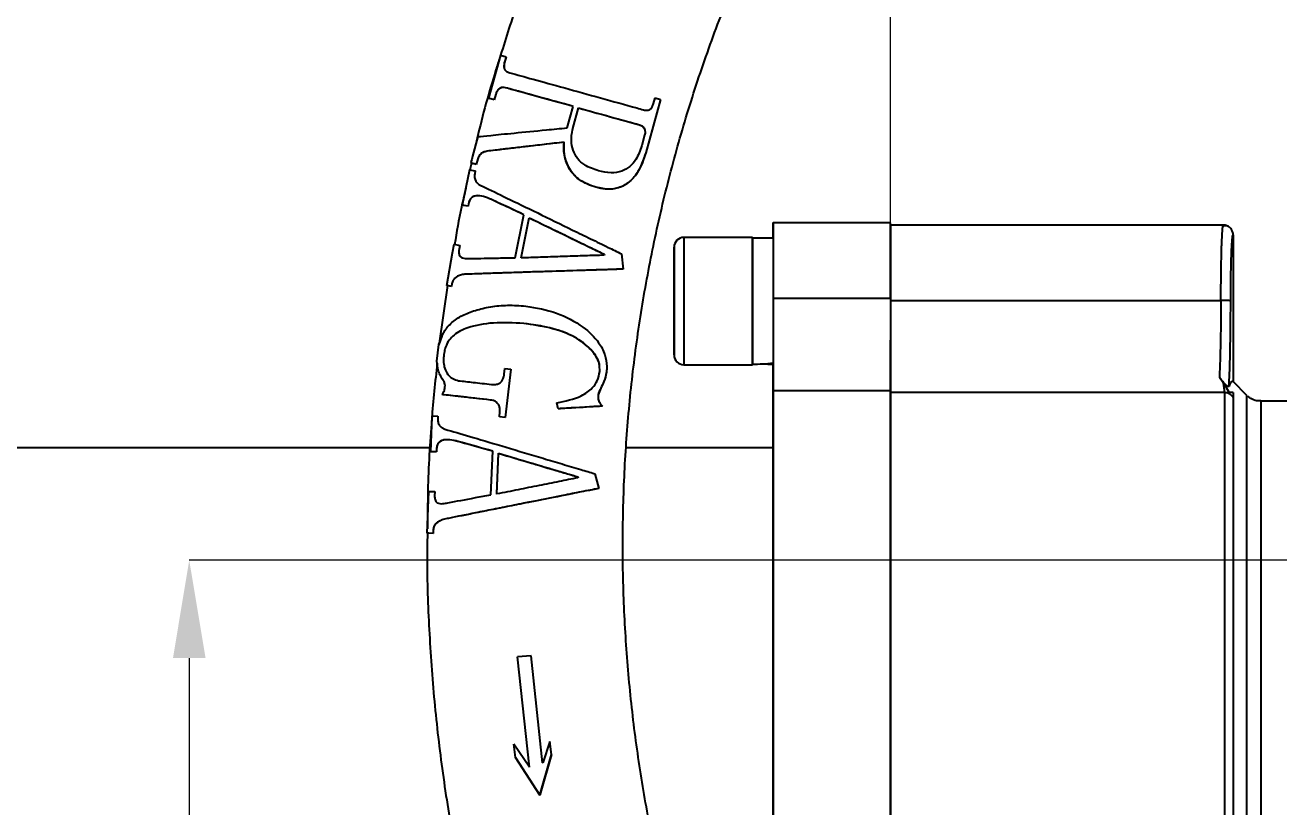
# Model space of a CAD drawing. Header units: millimetres. Extents: x 2379 to 4059, y 879 to 2067.
# Drawn here: x 2877.7 to 3005.8, y 1206.1 to 1286 of the extents above; entities that cross this region are included whole.
import ezdxf

# ---------------------------------------------------------------- set-up
doc = ezdxf.new("R2010")
doc.units = ezdxf.units.MM
doc.layers.add('AM_5', color=3, linetype='Continuous', lineweight=25)
doc.styles.add('SLDTEXTSTYLE1', font='txt.shx', dxfattribs={"width": 0.7, "bigfont": 'gbcbig.shx'})
doc.dimstyles.new('SLDDIMSTYLE12$0', dxfattribs={"dimtxt": 12, "dimasz": 10, "dimexe": 0, "dimexo": 0.0625, "dimgap": 0.875, "dimtad": 1, "dimdec": 1, "dimlfac": 1.8, "dimrnd": 1e-09, "dimzin": 12, "dimdsep": 46, "dimtxsty": 'SLDTEXTSTYLE1', "dimcen": 0.09, "dimdle": 8.16, "dimclrd": 3, "dimclre": 3, "dimadec": 0, "dimazin": 3, "dimtfac": 1, "dimtdec": 1, "dimtofl": 0, "dimtmove": 0, "dimatfit": 3, "dimfxl": 0, "dimfrac": 2, "dimtolj": 1, "dimlwd": 5, "dimlwe": 5, "dimarcsym": 0})

# ---------------------------------------------------------------- blocks, each defined once
blk = doc.blocks.new('*D36')
at = {"layer": 'AM_5', "color": 3, "linetype": 'Continuous', "lineweight": 5, "transparency": 16777216}
for p, q in [((2966.08, 1265.87), (2966.08, 1423.52)), ((3079.01, 1423.52), (2976.08, 1423.52))]:
    blk.add_line(p, q, dxfattribs=at)
at = {"layer": 'AM_5', "color": 3, "lineweight": 5, "transparency": 16777216}
blk.add_line((3089.01, 1371.54), (3089.01, 1423.52), dxfattribs=at)
at = {"layer": 'AM_5', "color": 3, "transparency": 16777216}
for points in [[(2976.08, 1425.19), (2976.08, 1421.86), (2966.08, 1423.52)], [(3079.01, 1425.19), (3079.01, 1421.86), (3089.01, 1423.52)]]:
    blk.add_solid(points, dxfattribs=at)
at = {"layer": 'Defpoints', "color": 0, "transparency": 16777216}
for p in [(2966.08, 1423.52), (3089.01, 1371.48), (2966.08, 1265.81)]:
    blk.add_point(p, dxfattribs=at)
at = {"layer": 'AM_5', "color": 0, "transparency": 16777216, "insert": (3027.54, 1430.4), "char_height": 12, "attachment_point": 5, "style": 'SLDTEXTSTYLE1'}
blk.add_mtext('\\A1;123', dxfattribs=at)
blk = doc.blocks.new('*D37')
at = {"layer": 'AM_5', "color": 3, "linetype": 'Continuous', "lineweight": 5, "transparency": 16777216}
for p, q in [((2803.58, 1208.41), (2803.58, 1422.41)), ((2956.08, 1422.41), (2813.58, 1422.41))]:
    blk.add_line(p, q, dxfattribs=at)
at = {"layer": 'AM_5', "color": 3, "lineweight": 5, "transparency": 16777216}
blk.add_line((2966.08, 1263.59), (2966.08, 1422.41), dxfattribs=at)
at = {"layer": 'AM_5', "color": 3, "transparency": 16777216}
for points in [[(2813.58, 1424.08), (2813.58, 1420.75), (2803.58, 1422.41)], [(2956.08, 1424.08), (2956.08, 1420.75), (2966.08, 1422.41)]]:
    blk.add_solid(points, dxfattribs=at)
at = {"layer": 'Defpoints', "color": 0, "transparency": 16777216}
for p in [(2803.58, 1422.41), (2966.08, 1263.53), (2803.58, 1208.35)]:
    blk.add_point(p, dxfattribs=at)
at = {"layer": 'AM_5', "color": 0, "transparency": 16777216, "insert": (2884.83, 1429.29), "char_height": 12, "attachment_point": 5, "style": 'SLDTEXTSTYLE1'}
blk.add_mtext('\\A1;165', dxfattribs=at)
blk = doc.blocks.new('*D41')
at = {"layer": 'AM_5', "color": 3, "lineweight": 5, "transparency": 16777216}
blk.add_line((3044.79, 1231.34), (2894.45, 1231.34), dxfattribs=at)
at = {"layer": 'AM_5', "color": 3, "linetype": 'Continuous', "lineweight": 5, "transparency": 16777216}
for p, q in [((2894.45, 1221.34), (2894.45, 999.72)), ((3024.09, 989.72), (2894.45, 989.72))]:
    blk.add_line(p, q, dxfattribs=at)
at = {"layer": 'AM_5', "color": 3, "transparency": 16777216}
for points in [[(2892.79, 1221.34), (2896.12, 1221.34), (2894.45, 1231.34)], [(2892.79, 999.72), (2896.12, 999.72), (2894.45, 989.72)]]:
    blk.add_solid(points, dxfattribs=at)
at = {"layer": 'Defpoints', "color": 0, "transparency": 16777216}
for p in [(3044.86, 1231.34), (2894.45, 989.72), (3024.15, 989.72)]:
    blk.add_point(p, dxfattribs=at)
at = {"layer": 'AM_5', "color": 0, "transparency": 16777216, "insert": (2887.58, 1063.63), "char_height": 12, "attachment_point": 5, "rotation": 90, "style": 'SLDTEXTSTYLE1'}
blk.add_mtext('\\A1;245', dxfattribs=at)

msp = doc.modelspace()

# ---------------------------------------------------------------- linework, layer by layer
at = {"color": 7, "linetype": 'Continuous', "lineweight": 25}
for p, q in [((2926.249, 1282.925), (2925.03, 1278.525)), ((2926.249, 1282.925), (2926.825, 1282.769)), ((2926.825, 1282.769), (2926.664, 1282.194)), ((2926.825, 1282.767), (2926.664, 1282.192)), ((2926.664, 1282.192), (2926.664, 1282.194)), ((2926.825, 1282.767), (2926.825, 1282.769)), ((2926.767, 1279.593), (2926.767, 1279.595)), ((2925.605, 1278.369), (2925.03, 1278.525)), ((2925.03, 1278.525), (2925.03, 1278.523)), ((2925.03, 1278.523), (2925.12, 1278.498)), ((2925.605, 1278.367), (2925.12, 1278.498)), ((2925.766, 1278.944), (2925.605, 1278.369)), ((2925.766, 1278.942), (2925.605, 1278.367)), ((2925.605, 1278.367), (2925.605, 1278.369)), ((2925.766, 1278.942), (2925.766, 1278.944)), ((2942.601, 1278.408), (2941.09, 1272.956)), ((2942.601, 1278.401), (2941.09, 1272.949)), ((2941.868, 1277.993), (2942.029, 1278.568)), ((2942.029, 1278.568), (2942.601, 1278.408)), ((2942.601, 1278.401), (2942.601, 1278.408)), ((2933.045, 1275.5), (2933.653, 1277.699)), ((2933.642, 1275.437), (2934.224, 1277.539)), ((2933.642, 1275.434), (2934.224, 1277.536)), ((2934.224, 1277.536), (2934.224, 1277.539)), ((2940.441, 1275.813), (2940.441, 1275.807)), ((2923.942, 1274.603), (2923.388, 1272.604)), ((2933.642, 1275.437), (2933.642, 1275.434)), ((2940.97, 1274.743), (2940.675, 1273.689)), ((2924.869, 1273.115), (2924.869, 1273.117)), ((2932.737, 1274.035), (2932.737, 1274.038)), ((2923.286, 1271.9), (2923.128, 1271.208)), ((2923.775, 1271.769), (2923.225, 1271.917)), ((2923.225, 1271.917), (2923.42, 1271.863)), ((2923.775, 1271.767), (2923.42, 1271.863)), ((2923.935, 1272.344), (2923.775, 1271.769)), ((2923.935, 1272.342), (2923.775, 1271.767)), ((2923.935, 1272.342), (2923.935, 1272.344)), ((2932.726, 1273.073), (2932.726, 1273.07)), ((2941.09, 1272.949), (2941.09, 1272.956)), ((2923.088, 1271.217), (2922.344, 1267.609)), ((2923.088, 1271.217), (2923.673, 1271.101)), ((2923.673, 1271.101), (2923.614, 1270.808)), ((2923.673, 1271.099), (2923.614, 1270.806)), ((2923.614, 1270.806), (2923.614, 1270.808)), ((2923.673, 1271.099), (2923.673, 1271.101)), ((2923.775, 1271.767), (2923.775, 1271.769)), ((2923.637, 1270.313), (2923.726, 1270.059)), ((2935.992, 1269.427), (2935.992, 1269.431)), ((2925.121, 1268.265), (2925.121, 1268.267)), ((2922.929, 1267.493), (2922.344, 1267.609)), ((2922.344, 1267.609), (2922.344, 1267.608)), ((2922.473, 1267.582), (2922.344, 1267.608)), ((2922.929, 1267.491), (2922.473, 1267.582)), ((2922.988, 1267.786), (2922.929, 1267.493)), ((2922.988, 1267.784), (2922.929, 1267.491)), ((2922.929, 1267.491), (2922.929, 1267.493)), ((2922.988, 1267.784), (2922.988, 1267.786)), ((2927.734, 1262.239), (2928.643, 1266.627)), ((2928.341, 1262.216), (2929.187, 1266.311)), ((2928.341, 1262.213), (2929.187, 1266.309)), ((2929.187, 1266.311), (2929.187, 1266.309)), ((2966.082, 1265.808), (2954.082, 1265.808)), ((3000.085, 1265.576), (2966.082, 1265.576)), ((3000.037, 1265.422), (3000.082, 1265.575)), ((3000.536, 1265.468), (3000.46, 1265.463)), ((2951.982, 1264.308), (2944.982, 1264.308)), ((2954.082, 1264.248), (2951.982, 1264.248)), ((3001.082, 1264.576), (3001.082, 1249.576)), ((2921.338, 1262.752), (2921.516, 1263.611)), ((2921.516, 1263.611), (2922.101, 1263.495)), ((2922.101, 1263.495), (2922.021, 1263.105)), ((2922.101, 1263.493), (2922.021, 1263.103)), ((2922.021, 1263.103), (2922.021, 1263.105)), ((2922.101, 1263.493), (2922.101, 1263.495)), ((2920.776, 1259.392), (2921.338, 1262.752)), ((2936.855, 1262.59), (2936.837, 1262.492)), ((2938.593, 1262.634), (2938.781, 1261.072)), ((2922.606, 1260.544), (2922.606, 1260.546)), ((2938.781, 1261.065), (2938.781, 1261.072)), ((2943.982, 1257.808), (2943.982, 1260.808)), ((2943.982, 1260.808), (2943.982, 1260.808)), ((2943.982, 1260.808), (2943.982, 1257.808)), ((2920.817, 1259.383), (2919.991, 1253.495)), ((2921.233, 1259.302), (2920.776, 1259.392)), ((2920.972, 1259.351), (2920.776, 1259.392)), ((2921.233, 1259.3), (2920.972, 1259.351)), ((2921.292, 1259.594), (2921.233, 1259.302)), ((2921.292, 1259.592), (2921.233, 1259.3)), ((2921.233, 1259.3), (2921.233, 1259.302)), ((2921.292, 1259.592), (2921.292, 1259.594)), ((2943.982, 1257.808), (2943.982, 1254.808)), ((2943.982, 1254.808), (2943.982, 1257.808)), ((2943.982, 1257.808), (2943.982, 1257.808)), ((2954.082, 1258.089), (2966.082, 1258.089)), ((2966.082, 1257.873), (2999.836, 1257.873)), ((2928.635, 1255.516), (2928.635, 1255.52)), ((2920.247, 1254.224), (2919.941, 1253.379)), ((2920.247, 1254.224), (2920.396, 1254.449)), ((2943.982, 1254.808), (2943.982, 1254.808)), ((2919.744, 1251.673), (2919.941, 1253.379)), ((2951.982, 1253.468), (2951.982, 1251.368)), ((2919.857, 1250.856), (2919.744, 1251.673)), ((2920.46, 1252.342), (2920.46, 1252.344)), ((2937.088, 1251.407), (2937.088, 1251.415)), ((2954.082, 1251.368), (2954.082, 1251.483)), ((2926.637, 1250.344), (2926.704, 1250.938)), ((2926.704, 1250.938), (2927.296, 1250.868)), ((2927.296, 1250.868), (2926.726, 1245.927)), ((2927.296, 1250.865), (2926.726, 1245.924)), ((2927.296, 1250.865), (2927.296, 1250.868)), ((2937.072, 1250.531), (2937.072, 1250.538)), ((2944.982, 1251.308), (2951.982, 1251.308)), ((2920.36, 1249.752), (2920.36, 1249.754)), ((2999.677, 1250.045), (3000.082, 1249.489)), ((3000.082, 1249.489), (3000.149, 1249.392)), ((3000.082, 1249.489), (3000.082, 1249.413)), ((3000.082, 1249.413), (3000.216, 1248.454)), ((3000.149, 1249.392), (3000.683, 1248.481)), ((3002.497, 1248.162), (3001.079, 1249.579)), ((2920.29, 1248.259), (2920.29, 1248.261)), ((2925.23, 1247.699), (2925.23, 1247.702)), ((2966.082, 1248.653), (2954.082, 1248.653)), ((3000.216, 1248.454), (2966.082, 1248.454)), ((3014.057, 1247.576), (3003.911, 1247.576)), ((2926.133, 1245.997), (2926.192, 1246.491)), ((2932.005, 1247.418), (2932.005, 1247.422)), ((2932.136, 1246.807), (2932.005, 1247.422)), ((2932.136, 1246.803), (2932.005, 1247.418)), ((2932.136, 1246.803), (2932.136, 1246.807)), ((2936.675, 1247.072), (2936.675, 1247.079)), ((2919.245, 1246.083), (2919.097, 1242.421)), ((2919.245, 1246.083), (2919.841, 1246.062)), ((2919.245, 1246.083), (2919.245, 1246.083)), ((2919.841, 1246.062), (2919.83, 1245.766)), ((2919.841, 1246.06), (2919.83, 1245.764)), ((2919.841, 1246.06), (2919.841, 1246.062)), ((2926.726, 1245.927), (2926.133, 1245.997)), ((2926.133, 1245.994), (2926.133, 1245.997)), ((2926.726, 1245.924), (2926.133, 1245.994)), ((2926.726, 1245.924), (2926.726, 1245.927)), ((2919.112, 1242.808), (2813.082, 1242.808)), ((2919.692, 1242.399), (2919.097, 1242.421)), ((2919.097, 1242.421), (2919.097, 1242.419)), ((2919.176, 1242.416), (2919.097, 1242.419)), ((2919.692, 1242.398), (2919.176, 1242.416)), ((2919.707, 1242.699), (2919.692, 1242.399)), ((2919.707, 1242.697), (2919.692, 1242.398)), ((2919.692, 1242.398), (2919.692, 1242.399)), ((2919.707, 1242.697), (2919.707, 1242.699)), ((2921.723, 1243.516), (2921.723, 1243.518)), ((2925.266, 1238.028), (2925.447, 1242.484)), ((2954.082, 1242.808), (2939.086, 1242.808)), ((2925.869, 1238.103), (2926.035, 1242.259)), ((2925.869, 1238.1), (2926.035, 1242.256)), ((2926.035, 1242.259), (2926.035, 1242.256)), ((2934.168, 1239.853), (2934.161, 1239.757)), ((2935.866, 1240.178), (2936.3, 1238.672)), ((2936.3, 1238.665), (2936.3, 1238.672)), ((2918.767, 1234.104), (2918.937, 1238.365)), ((2918.937, 1238.365), (2919.533, 1238.343)), ((2919.533, 1238.343), (2919.515, 1237.947)), ((2919.533, 1238.341), (2919.515, 1237.945)), ((2919.533, 1238.341), (2919.533, 1238.343)), ((2920.509, 1235.53), (2920.509, 1235.532)), ((2919.362, 1234.083), (2918.767, 1234.104)), ((2918.767, 1234.104), (2918.767, 1234.103)), ((2918.917, 1234.097), (2918.767, 1234.103)), ((2919.362, 1234.081), (2918.917, 1234.097)), ((2919.373, 1234.383), (2919.362, 1234.083)), ((2919.373, 1234.381), (2919.362, 1234.081)), ((2919.362, 1234.081), (2919.362, 1234.083)), ((2919.373, 1234.381), (2919.373, 1234.383)), ((2929.382, 1221.575), (2927.99, 1221.475)), ((2927.99, 1221.475), (2927.99, 1221.471)), ((2929.192, 1210.218), (2927.99, 1221.475)), ((2929.192, 1210.215), (2927.99, 1221.471)), ((2930.543, 1210.631), (2929.382, 1221.575)), ((2927.778, 1211.184), (2927.601, 1212.544)), ((2929.192, 1210.218), (2927.601, 1212.544)), ((2927.601, 1212.544), (2927.601, 1212.541)), ((2927.778, 1211.181), (2927.601, 1212.541)), ((2931.292, 1212.818), (2930.566, 1210.638)), ((2931.468, 1211.486), (2931.292, 1212.818)), ((2927.778, 1211.184), (2930.281, 1207.342)), ((2927.778, 1211.181), (2927.778, 1211.184)), ((2930.281, 1207.339), (2927.778, 1211.181)), ((2930.281, 1207.342), (2931.468, 1211.486)), ((2931.468, 1211.482), (2930.281, 1207.339)), ((2930.566, 1210.638), (2930.543, 1210.631)), ((2931.468, 1211.486), (2931.468, 1211.482)), ((2930.281, 1207.342), (2930.281, 1207.339))]:
    msp.add_line(p, q, dxfattribs=at)
at = {"color": 7, "linetype": 'Continuous', "lineweight": 25, "flags": 128}
for points in [[(2954.082, 1264.248), (2954.082, 1265.05), (2954.082, 1265.617), (2954.082, 1265.808), (2954.082, 1265.617), (2954.082, 1265.05), (2954.082, 1264.137), (2954.082, 1262.92), (2954.082, 1261.459), (2954.082, 1259.822), (2954.082, 1258.089)], [(2966.082, 1258.089), (2966.082, 1259.822), (2966.082, 1261.459), (2966.082, 1262.92), (2966.082, 1264.137), (2966.082, 1265.05), (2966.082, 1265.617), (2966.082, 1265.808)], [(2944.982, 1264.308), (2944.982, 1264.21), (2944.982, 1263.777), (2944.982, 1263.022), (2944.982, 1261.986), (2944.982, 1260.725), (2944.982, 1259.307), (2944.982, 1257.808)], [(2951.982, 1264.308), (2951.982, 1264.21), (2951.982, 1263.777), (2951.982, 1263.022), (2951.982, 1261.986), (2951.982, 1260.725), (2951.982, 1259.307), (2951.982, 1257.808)], [(2951.982, 1251.368), (2951.982, 1251.544), (2951.982, 1252.063), (2951.982, 1252.896), (2951.982, 1253.997), (2951.982, 1255.307), (2951.982, 1256.753), (2951.982, 1258.258), (2951.982, 1259.737), (2951.982, 1261.112), (2951.982, 1262.305), (2951.982, 1263.253), (2951.982, 1263.903), (2951.982, 1264.219), (2951.982, 1264.248)], [(2944.982, 1257.808), (2944.982, 1256.309), (2944.982, 1254.891), (2944.982, 1253.63), (2944.982, 1252.594), (2944.982, 1251.84), (2944.982, 1251.407), (2944.982, 1251.308)], [(2951.982, 1257.808), (2951.982, 1256.309), (2951.982, 1254.891), (2951.982, 1253.63), (2951.982, 1252.594), (2951.982, 1251.84), (2951.982, 1251.407), (2951.982, 1251.308)], [(2954.082, 1258.089), (2954.082, 1256.441), (2954.082, 1254.849), (2954.082, 1253.355), (2954.082, 1252.002), (2954.082, 1250.825), (2954.082, 1249.858), (2954.082, 1249.127), (2954.082, 1248.653)], [(2966.082, 1258.089), (2966.082, 1256.441), (2966.082, 1254.849), (2966.082, 1253.355), (2966.082, 1252.002), (2966.082, 1250.825), (2966.082, 1249.858), (2966.082, 1249.127), (2966.082, 1248.653)], [(2954.082, 1248.653), (2954.082, 1249.127), (2954.082, 1249.858), (2954.082, 1250.825), (2954.082, 1251.368)], [(2954.082, 1242.808), (2954.082, 1243.849), (2954.082, 1245.79), (2954.082, 1247.394), (2954.082, 1248.653)], [(2954.082, 1248.653), (2954.082, 1247.394), (2954.082, 1245.79), (2954.083, 1243.849), (2954.083, 1241.578), (2954.083, 1238.99), (2954.083, 1236.095), (2954.083, 1232.907), (2954.083, 1229.441), (2954.083, 1225.713), (2954.083, 1221.741), (2954.083, 1217.542), (2954.083, 1213.135), (2954.083, 1208.543), (2954.083, 1203.785), (2954.083, 1198.883), (2954.083, 1193.861), (2954.083, 1188.741)], [(2966.083, 1188.741), (2966.083, 1193.861), (2966.083, 1198.883), (2966.083, 1203.785), (2966.083, 1208.543), (2966.083, 1213.135), (2966.083, 1217.542), (2966.083, 1221.741), (2966.083, 1225.713), (2966.083, 1229.441), (2966.083, 1232.907), (2966.083, 1236.095), (2966.083, 1238.99), (2966.083, 1241.578), (2966.083, 1243.849), (2966.082, 1245.79), (2966.082, 1247.394), (2966.082, 1248.653)], [(3000.216, 1248.454), (3000.216, 1247.206), (3000.216, 1245.613), (3000.216, 1243.682), (3000.217, 1241.422), (3000.217, 1238.843), (3000.217, 1235.958), (3000.217, 1232.779), (3000.217, 1229.322), (3000.217, 1225.602), (3000.217, 1221.637), (3000.217, 1217.444), (3000.217, 1213.044), (3000.217, 1208.457), (3000.217, 1203.704), (3000.217, 1198.807), (3000.217, 1193.788), (3000.217, 1188.671)], [(3001.082, 1248.477), (3001.082, 1248.418), (3001.082, 1248.358), (3001.082, 1248.296), (3001.082, 1248.233), (3001.082, 1248.168), (3001.082, 1248.102), (3001.082, 1248.034), (3001.082, 1247.965)], [(3001.082, 1247.965), (3001.082, 1246.725), (3001.082, 1245.142), (3001.083, 1243.223), (3001.083, 1240.978), (3001.083, 1238.416), (3001.083, 1235.549), (3001.083, 1232.391), (3001.083, 1228.956), (3001.083, 1225.26), (3001.083, 1221.32), (3001.083, 1217.155), (3001.083, 1212.783), (3001.083, 1208.226), (3001.083, 1203.503), (3001.083, 1198.637), (3001.083, 1193.651), (3001.083, 1188.567)], [(3002.497, 1202.917), (3002.497, 1207.566), (3002.497, 1212.052), (3002.497, 1216.355), (3002.497, 1220.454), (3002.497, 1224.33), (3002.497, 1227.965), (3002.497, 1231.342), (3002.497, 1234.447), (3002.497, 1237.263), (3002.497, 1239.778), (3002.497, 1241.98), (3002.497, 1243.86), (3002.497, 1245.408), (3002.497, 1246.616), (3002.497, 1247.481), (3002.497, 1247.997), (3002.497, 1248.162)], [(3003.911, 1247.576), (3003.911, 1247.537), (3003.911, 1247.198), (3003.911, 1246.509), (3003.911, 1245.475), (3003.911, 1244.1), (3003.911, 1242.39), (3003.911, 1240.354), (3003.911, 1238.001), (3003.911, 1235.342), (3003.911, 1232.39), (3003.911, 1229.158), (3003.911, 1225.661), (3003.911, 1221.916), (3003.911, 1217.94), (3003.911, 1213.752), (3003.911, 1209.372), (3003.911, 1204.819)], [(2954.083, 1179.248), (2954.083, 1182.77), (2954.083, 1187.688), (2954.083, 1192.53), (2954.083, 1197.271), (2954.083, 1201.887), (2954.083, 1206.356), (2954.083, 1210.653), (2954.083, 1214.758), (2954.083, 1218.649), (2954.083, 1222.306), (2954.083, 1225.711), (2954.083, 1228.846), (2954.083, 1231.696), (2954.083, 1234.246), (2954.083, 1236.483), (2954.082, 1238.395), (2954.082, 1239.973), (2954.082, 1241.209), (2954.082, 1242.096), (2954.082, 1242.63), (2954.082, 1242.808)]]:
    msp.add_lwpolyline(points, dxfattribs=at)
at = {"color": 7, "linetype": 'Continuous', "lineweight": 25}
for centre, radius, start, end in [((3089.732, 1232.862), 171.026, 166.5631, 166.79964), ((2944.982, 1263.308), 1, 90, 180), ((2944.982, 1252.308), 1, 180, 270)]:
    msp.add_arc(centre, radius, start, end, dxfattribs=at)
for centre, start_param, end_param in [((2951.982, 1257.808), 4.712389, 4.9017857), ((2954.082, 1257.808), 4.6181166, 4.712389)]:
    msp.add_ellipse(centre, major_axis=(11.154, 0), ratio=0.5773485, start_param=start_param, end_param=end_param, dxfattribs=at)
for points, knots in [([(3088.65, 1062.611), (3091.21, 1062.636), (3094.79, 1062.67), (3100.06, 1062.949), (3104.524, 1063.284), (3109.84, 1063.85), (3115.409, 1064.623), (3121.223, 1065.633), (3127.194, 1066.889), (3133.27, 1068.4), (3139.408, 1070.171), (3145.573, 1072.205), (3151.737, 1074.504), (3157.873, 1077.07), (3163.962, 1079.9), (3169.981, 1082.994), (3175.914, 1086.348), (3181.743, 1089.961), (3187.453, 1093.826), (3193.028, 1097.94), (3198.456, 1102.298), (3203.721, 1106.892), (3208.813, 1111.716), (3213.717, 1116.764), (3218.424, 1122.027), (3222.922, 1127.497), (3227.2, 1133.165), (3231.249, 1139.022), (3235.059, 1145.059), (3238.62, 1151.265), (3241.926, 1157.629), (3244.966, 1164.142), (3247.735, 1170.791), (3250.226, 1177.566), (3252.431, 1184.453), (3254.346, 1191.442), (3255.965, 1198.52), (3257.282, 1205.673), (3258.295, 1212.89), (3259, 1220.158), (3259.393, 1227.462), (3259.471, 1234.79), (3259.234, 1242.128), (3258.68, 1249.462), (3257.808, 1256.78), (3256.618, 1264.067), (3255.11, 1271.31), (3253.285, 1278.494), (3251.144, 1285.607), (3248.69, 1292.635), (3245.926, 1299.563), (3242.853, 1306.38), (3239.476, 1313.07), (3235.798, 1319.622), (3231.824, 1326.022), (3227.559, 1332.257), (3223.008, 1338.315), (3218.176, 1344.184), (3213.069, 1349.85), (3207.693, 1355.303), (3202.246, 1360.35), (3196.773, 1365.003), (3191.314, 1369.272), (3185.689, 1373.314), (3179.908, 1377.123), (3173.98, 1380.691), (3167.918, 1384.013), (3161.732, 1387.083), (3155.436, 1389.897), (3149.042, 1392.449), (3142.567, 1394.735), (3136.029, 1396.751), (3129.454, 1398.493), (3122.881, 1399.958), (3116.387, 1401.14), (3110.098, 1402.037), (3104.574, 1402.62), (3099.691, 1402.988), (3094.867, 1403.228), (3088.893, 1403.345), (3083.376, 1403.234), (3078.107, 1402.963), (3073.643, 1402.625), (3068.326, 1402.06), (3062.757, 1401.287), (3056.944, 1400.277), (3050.973, 1399.021), (3044.897, 1397.51), (3038.759, 1395.739), (3032.594, 1393.705), (3026.43, 1391.406), (3020.293, 1388.841), (3014.205, 1386.01), (3008.186, 1382.916), (3002.253, 1379.562), (2996.424, 1375.95), (2990.714, 1372.084), (2985.138, 1367.97), (2979.711, 1363.613), (2974.445, 1359.018), (2969.354, 1354.194), (2964.449, 1349.146), (2959.742, 1343.883), (2955.245, 1338.413), (2950.966, 1332.745), (2946.918, 1326.888), (2943.108, 1320.851), (2939.546, 1314.645), (2936.241, 1308.281), (2933.199, 1301.769), (2930.437, 1295.117), (2928.1, 1288.835), (2926.821, 1284.73), (2926.258, 1282.922)], [0, 0, 0, 0, 0.0102074, 0.014274, 0.021037, 0.0280561, 0.0355867, 0.0434511, 0.0515783, 0.0599113, 0.0684099, 0.0770439, 0.085791, 0.0946336, 0.1035582, 0.112554, 0.1216124, 0.1307262, 0.1398897, 0.1490979, 0.1583469, 0.1676331, 0.1769537, 0.1863062, 0.1956884, 0.2050985, 0.2145348, 0.2239961, 0.233481, 0.2429885, 0.2525178, 0.262068, 0.2716385, 0.2812287, 0.2908382, 0.3004664, 0.3101132, 0.3197782, 0.3294613, 0.3391624, 0.3488814, 0.3586183, 0.3683733, 0.3781464, 0.387938, 0.3977483, 0.4075776, 0.4174265, 0.4272956, 0.4371854, 0.4470968, 0.4570307, 0.4669882, 0.4769704, 0.486979, 0.4970156, 0.5070822, 0.5171812, 0.5273154, 0.5374882, 0.5477037, 0.5569145, 0.5661226, 0.5753266, 0.5845258, 0.5937191, 0.6029052, 0.6120821, 0.6212471, 0.6303962, 0.6395236, 0.6486197, 0.6576679, 0.6666375, 0.6754633, 0.6839789, 0.6919633, 0.6976055, 0.7035012, 0.7112199, 0.7214273, 0.7254939, 0.7322569, 0.739276, 0.7468066, 0.754671, 0.7627982, 0.7711312, 0.7796298, 0.7882638, 0.7970109, 0.8058535, 0.8147781, 0.8237739, 0.8328323, 0.8419461, 0.8511096, 0.8603178, 0.8695668, 0.878853, 0.8881736, 0.8975261, 0.9069083, 0.9163184, 0.9257547, 0.935216, 0.9447009, 0.9542084, 0.9637377, 0.9732879, 0.9828584, 0.9924486, 1, 1, 1, 1]), ([(2980.499, 1129.018), (2979.538, 1130.019), (2977.049, 1132.611), (2973.267, 1137.024), (2969.136, 1142.227), (2965.235, 1147.632), (2961.565, 1153.219), (2958.139, 1158.98), (2954.965, 1164.904), (2952.051, 1170.979), (2949.406, 1177.194), (2947.038, 1183.536), (2944.954, 1189.993), (2943.159, 1196.552), (2941.659, 1203.201), (2940.46, 1209.925), (2939.566, 1216.71), (2938.98, 1223.544), (2938.707, 1230.412), (2938.748, 1237.299), (2939.105, 1244.192), (2939.78, 1251.076), (2940.774, 1257.936), (2942.085, 1264.758), (2943.714, 1271.527), (2945.66, 1278.229), (2947.92, 1284.849), (2950.492, 1291.372), (2953.373, 1297.785), (2956.559, 1304.073), (2960.047, 1310.221), (2963.832, 1316.217), (2967.908, 1322.046), (2972.271, 1327.695), (2976.915, 1333.151), (2981.834, 1338.4), (2986.843, 1343.257), (2991.898, 1347.728), (2996.957, 1351.826), (3002.183, 1355.703), (3007.577, 1359.333), (3012.053, 1362.131), (3014.778, 1363.627), (3015.604, 1364.081)], [0, 0, 0, 0, 0.0151775, 0.0393292, 0.0635604, 0.0878663, 0.1122429, 0.1366868, 0.161195, 0.1857649, 0.2103945, 0.2350819, 0.2598255, 0.2846241, 0.3094766, 0.3343824, 0.3593409, 0.3843518, 0.409415, 0.4345306, 0.4596989, 0.4849206, 0.5101965, 0.5355275, 0.5609152, 0.5863611, 0.6118672, 0.6374358, 0.6630699, 0.6887726, 0.714548, 0.7404006, 0.7663359, 0.7923603, 0.8184816, 0.8447092, 0.8710544, 0.8948026, 0.918543, 0.942272, 0.9659875, 0.9896862, 1, 1, 1, 1]), ([(2926.189, 1282.706), (2926.054, 1282.286), (2925.177, 1279.569), (2924.359, 1276.605), (2923.775, 1274.04), (2923.728, 1273.83)], [0, 0, 0, 0, 0.1434791, 0.9298796, 1, 1, 1, 1]), ([(2926.664, 1282.194), (2926.644, 1282.109), (2926.604, 1281.94), (2926.596, 1281.713), (2926.643, 1281.484), (2926.82, 1281.262), (2927.046, 1281.178), (2927.193, 1281.124)], [0, 0, 0, 0, 0.1147252, 0.230666, 0.3465482, 0.5756181, 1, 1, 1, 1]), ([(2926.664, 1282.192), (2926.643, 1282.106), (2926.601, 1281.937), (2926.605, 1281.799), (2926.606, 1281.73)], [0, 0, 0, 0, 0.5032038, 1, 1, 1, 1]), ([(2927.193, 1281.124), (2927.932, 1280.921), (2929.411, 1280.516), (2932.749, 1279.594), (2936.455, 1278.568), (2939.233, 1277.797), (2940.632, 1277.408), (2940.867, 1277.343)], [0, 0, 0, 0, 0.2380124, 0.4760235, 0.7140633, 0.9521345, 1, 1, 1, 1]), ([(2926.767, 1279.595), (2926.576, 1279.626), (2926.315, 1279.669), (2926.025, 1279.435), (2925.897, 1279.27), (2925.819, 1279.109), (2925.783, 1278.997), (2925.766, 1278.944)], [0, 0, 0, 0, 0.5403565, 0.7362537, 0.8378676, 0.9221122, 1, 1, 1, 1]), ([(2926.767, 1279.593), (2926.572, 1279.624), (2926.307, 1279.666), (2926.02, 1279.428), (2925.895, 1279.265), (2925.819, 1279.104), (2925.783, 1278.995), (2925.766, 1278.942)], [0, 0, 0, 0, 0.5426127, 0.7382378, 0.8393163, 0.9231634, 1, 1, 1, 1]), ([(2933.653, 1277.699), (2932.472, 1278.025), (2930.111, 1278.677), (2927.915, 1279.281), (2927.004, 1279.53), (2926.767, 1279.595)], [0, 0, 0, 0, 0.425234, 0.8504686, 1, 1, 1, 1]), ([(2933.653, 1277.696), (2932.597, 1277.987), (2930.486, 1278.571), (2928.156, 1279.212), (2927.151, 1279.487), (2926.767, 1279.593)], [0, 0, 0, 0, 0.3817561, 0.7635127, 1, 1, 1, 1]), ([(2934.224, 1277.539), (2935.48, 1277.191), (2937.603, 1276.602), (2939.617, 1276.042), (2940.441, 1275.813)], [0, 0, 0, 0, 0.5912379, 1, 1, 1, 1]), ([(2934.224, 1277.536), (2935.322, 1277.231), (2937.536, 1276.617), (2939.467, 1276.079), (2940.441, 1275.807)], [0, 0, 0, 0, 0.49567687, 1, 1, 1, 1]), ([(2940.867, 1277.343), (2940.987, 1277.318), (2941.171, 1277.279), (2941.425, 1277.327), (2941.606, 1277.445), (2941.768, 1277.673), (2941.83, 1277.87), (2941.868, 1277.993)], [0, 0, 0, 0, 0.2742213, 0.4218346, 0.5710505, 0.7336104, 1, 1, 1, 1]), ([(2940.441, 1275.813), (2940.568, 1275.766), (2940.765, 1275.695), (2940.94, 1275.464), (2941.012, 1275.231), (2941.027, 1274.983), (2940.988, 1274.817), (2940.97, 1274.743)], [0, 0, 0, 0, 0.3057608, 0.4723517, 0.637981, 0.8377325, 1, 1, 1, 1]), ([(2940.441, 1275.807), (2940.554, 1275.767), (2940.738, 1275.702), (2940.921, 1275.492), (2940.996, 1275.32), (2941, 1275.214), (2941.001, 1275.196)], [0, 0, 0, 0, 0.4172442, 0.6823875, 0.9479462, 1, 1, 1, 1]), ([(2923.942, 1274.603), (2924.301, 1274.64), (2925.02, 1274.714), (2927.575, 1274.967), (2930.386, 1275.242), (2932.339, 1275.432), (2933.045, 1275.5)], [0, 0, 0, 0, 0.2764618, 0.55256, 0.838275, 1, 1, 1, 1]), ([(2936.253, 1271.109), (2935.765, 1271.275), (2934.968, 1271.548), (2934.072, 1272.33), (2933.624, 1273.209), (2933.427, 1274.23), (2933.527, 1274.983), (2933.631, 1275.394), (2933.642, 1275.437)], [0, 0, 0, 0, 0.2685044, 0.4379066, 0.6082478, 0.7778738, 0.976771, 1, 1, 1, 1]), ([(2924.869, 1273.117), (2924.741, 1273.086), (2924.483, 1273.024), (2924.207, 1272.851), (2924.02, 1272.576), (2923.961, 1272.415), (2923.935, 1272.344)], [0, 0, 0, 0, 0.371278, 0.745722, 0.8874132, 1, 1, 1, 1]), ([(2924.869, 1273.115), (2924.739, 1273.084), (2924.479, 1273.021), (2924.206, 1272.846), (2924.021, 1272.576), (2923.961, 1272.414), (2923.935, 1272.342)], [0, 0, 0, 0, 0.3701938, 0.743324, 0.8861883, 1, 1, 1, 1]), ([(2932.737, 1274.038), (2932.067, 1273.96), (2930.707, 1273.802), (2928.824, 1273.583), (2927.112, 1273.382), (2925.787, 1273.226), (2925.134, 1273.148), (2924.869, 1273.117)], [0, 0, 0, 0, 0.2097918, 0.4254492, 0.6353283, 0.851928, 1, 1, 1, 1]), ([(2932.737, 1274.035), (2931.515, 1273.893), (2929.689, 1273.681), (2927.563, 1273.433), (2926.054, 1273.255), (2925.281, 1273.164), (2924.869, 1273.115)], [0, 0, 0, 0, 0.3863316, 0.5775517, 0.7748553, 1, 1, 1, 1]), ([(2935.992, 1269.427), (2935.409, 1269.628), (2934.458, 1269.957), (2933.364, 1271.067), (2932.792, 1272.347), (2932.671, 1273.415), (2932.73, 1273.966), (2932.737, 1274.035)], [0, 0, 0, 0, 0.3011388, 0.4914699, 0.7324684, 0.9663961, 1, 1, 1, 1]), ([(2935.992, 1269.431), (2935.389, 1269.642), (2934.397, 1269.989), (2933.315, 1271.151), (2932.719, 1272.493), (2932.731, 1273.528), (2932.737, 1274.038)], [0, 0, 0, 0, 0.3050065, 0.5015447, 0.75409, 1, 1, 1, 1]), ([(2940.675, 1273.689), (2940.508, 1273.194), (2940.239, 1272.392), (2939.485, 1271.503), (2938.607, 1271.019), (2937.488, 1270.839), (2936.685, 1271.015), (2936.253, 1271.109)], [0, 0, 0, 0, 0.2599336, 0.4215944, 0.584063, 0.7764561, 1, 1, 1, 1]), ([(2941.09, 1272.956), (2940.866, 1272.288), (2940.495, 1271.187), (2939.523, 1270.006), (2938.516, 1269.383), (2937.31, 1269.155), (2936.465, 1269.332), (2935.992, 1269.431)], [0, 0, 0, 0, 0.2904242, 0.4791568, 0.6380876, 0.7972637, 1, 1, 1, 1]), ([(2941.09, 1272.949), (2940.841, 1272.227), (2940.432, 1271.043), (2939.339, 1269.827), (2938.207, 1269.266), (2937.047, 1269.186), (2936.317, 1269.353), (2935.992, 1269.427)], [0, 0, 0, 0, 0.30014134, 0.49231067, 0.68514192, 0.859667, 1, 1, 1, 1]), ([(2923.614, 1270.808), (2923.602, 1270.735), (2923.579, 1270.587), (2923.609, 1270.312), (2923.759, 1269.927), (2924.072, 1269.682), (2924.368, 1269.557), (2924.463, 1269.517)], [0, 0, 0, 0, 0.0779004, 0.1566304, 0.3694426, 0.796924, 1, 1, 1, 1]), ([(2922.702, 1269.344), (2922.548, 1268.692), (2922.098, 1266.792), (2921.772, 1264.867), (2921.557, 1263.602)], [0, 0, 0, 0, 0.3432923, 1, 1, 1, 1]), ([(2924.463, 1269.517), (2925.221, 1269.15), (2926.735, 1268.415), (2930.018, 1266.818), (2933.031, 1265.35), (2935.463, 1264.163), (2937.145, 1263.342), (2938.147, 1262.853), (2938.593, 1262.634)], [0, 0, 0, 0, 0.2229901, 0.445793, 0.6732796, 0.7898135, 0.9063433, 1, 1, 1, 1]), ([(2925.121, 1268.265), (2924.843, 1268.37), (2924.273, 1268.587), (2923.717, 1268.594), (2923.35, 1268.434), (2923.181, 1268.275), (2923.063, 1268.053), (2923.018, 1267.903), (2922.995, 1267.813), (2922.988, 1267.784)], [0, 0, 0, 0, 0.3236853, 0.6637718, 0.7634797, 0.8887856, 0.9334707, 0.9783158, 1, 1, 1, 1]), ([(2925.121, 1268.267), (2924.853, 1268.37), (2924.308, 1268.579), (2923.76, 1268.593), (2923.385, 1268.461), (2923.199, 1268.302), (2923.06, 1268.054), (2923.013, 1267.887), (2922.991, 1267.798), (2922.988, 1267.786)], [0, 0, 0, 0, 0.3181987, 0.6465518, 0.7500252, 0.8810736, 0.9358527, 0.9908441, 1, 1, 1, 1]), ([(2928.643, 1266.627), (2927.593, 1267.116), (2926.301, 1267.718), (2925.307, 1268.181), (2925.121, 1268.267)], [0, 0, 0, 0, 0.812741, 1, 1, 1, 1]), ([(2928.643, 1266.624), (2927.689, 1267.069), (2926.393, 1267.673), (2925.387, 1268.141), (2925.121, 1268.265)], [0, 0, 0, 0, 0.7351591, 1, 1, 1, 1]), ([(2929.187, 1266.311), (2929.765, 1266.031), (2930.938, 1265.463), (2932.847, 1264.537), (2934.859, 1263.561), (2936.182, 1262.917), (2936.855, 1262.59)], [0, 0, 0, 0, 0.2335744, 0.4739753, 0.7323964, 1, 1, 1, 1]), ([(2929.187, 1266.309), (2930.245, 1265.796), (2932.361, 1264.77), (2935.029, 1263.474), (2936.414, 1262.799), (2936.855, 1262.585)], [0, 0, 0, 0, 0.4053674, 0.8106766, 1, 1, 1, 1]), ([(2966.082, 1261.808), (2966.082, 1262.337), (2966.082, 1263.743), (2966.082, 1265.153), (2966.082, 1265.779), (2966.082, 1265.183), (2966.082, 1263.486), (2966.082, 1260.929), (2966.082, 1258.892), (2966.082, 1257.873)], [0, 0, 0, 0, 0.0913546, 0.2427955, 0.3942364, 0.5456773, 0.6971182, 0.8485591, 1, 1, 1, 1]), ([(2999.836, 1257.873), (2999.841, 1258.872), (2999.848, 1260.396), (2999.879, 1262.198), (2999.906, 1263.251), (2999.934, 1264.021), (2999.961, 1264.582), (2999.992, 1265.053), (3000.018, 1265.366), (3000.034, 1265.413), (3000.037, 1265.422)], [0, 0, 0, 0, 0.2760057, 0.4208286, 0.5697938, 0.6577349, 0.7519319, 0.8523835, 0.9699543, 1, 1, 1, 1]), ([(3000.691, 1265.37), (3000.582, 1265.43), (3000.363, 1265.551), (3000.135, 1265.48), (3000.021, 1265.444)], [0, 0, 0, 0, 0.5000607, 1, 1, 1, 1]), ([(3001.082, 1264.576), (3001.076, 1264.659), (3001.067, 1264.794), (3000.982, 1265.038), (3000.841, 1265.251), (3000.635, 1265.417), (3000.398, 1265.542), (3000.206, 1265.562), (3000.082, 1265.575)], [0, 0, 0, 0, 0.1588789, 0.2582631, 0.4929187, 0.6354431, 0.7631225, 1, 1, 1, 1]), ([(3000.836, 1257.836), (3000.84, 1258.735), (3000.85, 1260.532), (3000.907, 1262.762), (3000.988, 1264.303), (3001.051, 1264.485), (3001.082, 1264.576)], [0, 0, 0, 0, 0.2501077, 0.500057, 0.7500217, 1, 1, 1, 1]), ([(2922.021, 1263.105), (2922.007, 1263.02), (2921.983, 1262.875), (2921.989, 1262.672), (2922.036, 1262.489), (2922.218, 1262.243), (2922.607, 1262.13), (2923.036, 1262.141), (2923.243, 1262.146)], [0, 0, 0, 0, 0.0755919, 0.1295443, 0.2003485, 0.3166469, 0.6693621, 1, 1, 1, 1]), ([(2922.021, 1263.103), (2922.006, 1263.018), (2921.984, 1262.894), (2921.989, 1262.789), (2921.991, 1262.756)], [0, 0, 0, 0, 0.6906191, 1, 1, 1, 1]), ([(2943.982, 1257.808), (2943.982, 1258.5), (2943.982, 1259.564), (2943.982, 1260.845), (2943.982, 1261.725), (2943.982, 1262.44), (2943.982, 1263.104), (2943.982, 1263.441), (2943.982, 1263.104), (2943.982, 1262.44), (2943.982, 1261.725), (2943.982, 1260.845), (2943.982, 1259.564), (2943.982, 1258.5), (2943.982, 1257.808)], [0, 0, 0, 0, 0.1197284, 0.1841803, 0.25, 0.3158197, 0.3802716, 0.5, 0.6197284, 0.6841803, 0.75, 0.8158197, 0.8802716, 1, 1, 1, 1]), ([(2923.243, 1262.146), (2924.107, 1262.165), (2925.404, 1262.192), (2927.151, 1262.227), (2927.734, 1262.239)], [0, 0, 0, 0, 0.6660536, 1, 1, 1, 1]), ([(2936.837, 1262.492), (2936.195, 1262.472), (2934.892, 1262.431), (2932.858, 1262.365), (2930.816, 1262.298), (2929.318, 1262.249), (2928.509, 1262.222), (2928.341, 1262.216)], [0, 0, 0, 0, 0.2310763, 0.4688548, 0.6999278, 0.9377328, 1, 1, 1, 1]), ([(2922.606, 1260.546), (2922.454, 1260.523), (2922.152, 1260.476), (2921.76, 1260.319), (2921.498, 1260.078), (2921.342, 1259.794), (2921.308, 1259.657), (2921.292, 1259.594)], [0, 0, 0, 0, 0.28496567, 0.57017634, 0.85797467, 0.93478331, 1, 1, 1, 1]), ([(2922.606, 1260.544), (2922.451, 1260.52), (2922.142, 1260.472), (2921.75, 1260.312), (2921.495, 1260.07), (2921.344, 1259.796), (2921.308, 1259.657), (2921.292, 1259.592)], [0, 0, 0, 0, 0.2843775, 0.568981, 0.8558167, 0.9329722, 1, 1, 1, 1]), ([(2938.781, 1261.072), (2938.186, 1261.054), (2936.998, 1261.017), (2934.403, 1260.935), (2931.659, 1260.848), (2929.021, 1260.762), (2927.135, 1260.7), (2925.422, 1260.643), (2923.848, 1260.59), (2923.032, 1260.561), (2922.606, 1260.546)], [0, 0, 0, 0, 0.1101454, 0.22029783, 0.43976442, 0.55037982, 0.66098757, 0.77072472, 0.88045105, 1, 1, 1, 1]), ([(2938.781, 1261.065), (2937.915, 1261.039), (2936.185, 1260.987), (2932.794, 1260.88), (2929.263, 1260.767), (2925.93, 1260.658), (2923.756, 1260.585), (2922.844, 1260.553), (2922.606, 1260.544)], [0, 0, 0, 0, 0.1854069, 0.370709, 0.5583983, 0.7469267, 0.9336887, 1, 1, 1, 1]), ([(2943.982, 1257.808), (2943.982, 1257.116), (2943.982, 1256.052), (2943.982, 1254.771), (2943.982, 1253.891), (2943.982, 1253.177), (2943.982, 1252.513), (2943.982, 1252.175), (2943.982, 1252.513), (2943.982, 1253.177), (2943.982, 1253.891), (2943.982, 1254.771), (2943.982, 1256.052), (2943.982, 1257.116), (2943.982, 1257.808)], [0, 0, 0, 0, 0.1197284, 0.1841803, 0.25, 0.3158197, 0.3802716, 0.5, 0.6197284, 0.6841803, 0.75, 0.8158197, 0.8802716, 1, 1, 1, 1]), ([(2999.836, 1257.873), (2999.833, 1257.103), (2999.827, 1255.566), (2999.793, 1253.462), (2999.743, 1251.532), (2999.7, 1250.561), (2999.677, 1250.045)], [0, 0, 0, 0, 0.2506921, 0.4999756, 0.7341816, 1, 1, 1, 1]), ([(3000.836, 1257.836), (3000.818, 1257.841), (3000.781, 1257.85), (3000.547, 1257.862), (3000.215, 1257.871), (2999.959, 1257.872), (2999.836, 1257.873)], [0, 0, 0, 0, 0.2411176, 0.5007863, 0.7600163, 1, 1, 1, 1]), ([(3000.666, 1249.099), (3000.692, 1249.684), (3000.74, 1250.751), (3000.791, 1252.914), (3000.826, 1255.249), (3000.833, 1256.979), (3000.836, 1257.836)], [0, 0, 0, 0, 0.273586, 0.4989614, 0.7520122, 1, 1, 1, 1]), ([(2919.941, 1253.379), (2920.102, 1253.83), (2920.415, 1254.707), (2921.238, 1255.634), (2922.303, 1256.364), (2923.644, 1256.879), (2925.198, 1257.258), (2926.946, 1257.427), (2928.209, 1257.341), (2928.841, 1257.298)], [0, 0, 0, 0, 0.1530188, 0.297411, 0.4416965, 0.5827002, 0.7236476, 0.8618134, 1, 1, 1, 1]), ([(2928.841, 1257.298), (2929.898, 1257.118), (2931.962, 1256.767), (2934.553, 1255.36), (2936.18, 1253.855), (2936.942, 1252.426), (2937.132, 1251.346), (2937.087, 1250.739), (2937.072, 1250.538)], [0, 0, 0, 0, 0.27114702, 0.52989444, 0.72669521, 0.84696748, 0.94930624, 1, 1, 1, 1]), ([(2928.635, 1255.52), (2927.565, 1255.572), (2925.416, 1255.679), (2923.048, 1255.208), (2921.695, 1254.559), (2921.003, 1253.855), (2920.671, 1253.28), (2920.516, 1252.706), (2920.475, 1252.442), (2920.46, 1252.344)], [0, 0, 0, 0, 0.279466, 0.561234, 0.7603695, 0.8465961, 0.9337718, 0.9754607, 1, 1, 1, 1]), ([(2936.38, 1250.619), (2936.381, 1250.885), (2936.383, 1251.418), (2935.955, 1252.34), (2934.995, 1253.413), (2933.172, 1254.577), (2930.85, 1255.22), (2929.28, 1255.432), (2928.635, 1255.52)], [0, 0, 0, 0, 0.0778824, 0.1558892, 0.3030478, 0.5199107, 0.8027032, 1, 1, 1, 1]), ([(2936.348, 1251.296), (2936.348, 1251.302), (2936.337, 1251.542), (2936.028, 1252.161), (2935.206, 1253.242), (2933.577, 1254.37), (2931.2, 1255.15), (2929.517, 1255.39), (2928.635, 1255.516)], [0, 0, 0, 0, 0.0018402, 0.0747495, 0.2227002, 0.4768176, 0.7258372, 1, 1, 1, 1]), ([(2966.082, 1248.386), (2966.082, 1248.724), (2966.082, 1249.4), (2966.082, 1251.397), (2966.082, 1253.096), (2966.082, 1253.808)], [0, 0, 0, 0, 0.3672319, 0.7344637, 1, 1, 1, 1]), ([(2919.773, 1251.463), (2919.575, 1249.561), (2919.125, 1245.235), (2918.809, 1239.589), (2918.791, 1235.851), (2918.785, 1234.551)], [0, 0, 0, 0, 0.3384483, 0.7698856, 1, 1, 1, 1]), ([(2920.36, 1249.754), (2920.262, 1249.919), (2920.065, 1250.249), (2919.831, 1250.83), (2919.776, 1251.36), (2919.744, 1251.673)], [0, 0, 0, 0, 0.2910866, 0.5822218, 1, 1, 1, 1]), ([(2920.46, 1252.344), (2920.442, 1252.119), (2920.406, 1251.668), (2920.504, 1251.007), (2920.776, 1250.347), (2921.27, 1249.885), (2921.753, 1249.739), (2921.956, 1249.677)], [0, 0, 0, 0, 0.1400362, 0.2816099, 0.4816544, 0.7814357, 1, 1, 1, 1]), ([(2925.315, 1249.293), (2925.495, 1249.283), (2925.774, 1249.267), (2926.15, 1249.403), (2926.389, 1249.613), (2926.565, 1249.938), (2926.61, 1250.19), (2926.637, 1250.344)], [0, 0, 0, 0, 0.2973662, 0.4608776, 0.6257098, 0.7719581, 1, 1, 1, 1]), ([(2932.005, 1247.422), (2932.866, 1247.597), (2934.198, 1247.866), (2935.549, 1248.763), (2936.189, 1249.672), (2936.315, 1250.296), (2936.38, 1250.619)], [0, 0, 0, 0, 0.4419525, 0.68419921, 0.83585297, 1, 1, 1, 1]), ([(2937.072, 1250.538), (2937.001, 1250.216), (2936.875, 1249.647), (2936.47, 1248.937), (2936.295, 1248.47), (2936.207, 1248.237)], [0, 0, 0, 0, 0.3944835, 0.6974258, 1, 1, 1, 1]), ([(2937.072, 1250.531), (2937, 1250.208), (2936.871, 1249.63), (2936.474, 1248.939), (2936.296, 1248.466), (2936.207, 1248.23)], [0, 0, 0, 0, 0.3885005, 0.6944446, 1, 1, 1, 1]), ([(2920.29, 1248.261), (2920.336, 1248.334), (2920.413, 1248.457), (2920.515, 1248.661), (2920.553, 1248.828), (2920.566, 1248.916), (2920.568, 1248.931)], [0, 0, 0, 0, 0.4178398, 0.693834, 0.9496646, 1, 1, 1, 1]), ([(2920.568, 1248.931), (2920.575, 1249.018), (2920.587, 1249.192), (2920.549, 1249.421), (2920.47, 1249.616), (2920.401, 1249.702), (2920.36, 1249.754)], [0, 0, 0, 0, 0.2276221, 0.4579852, 0.6706137, 1, 1, 1, 1]), ([(2920.572, 1249.22), (2920.564, 1249.289), (2920.548, 1249.432), (2920.467, 1249.615), (2920.401, 1249.7), (2920.36, 1249.752)], [0, 0, 0, 0, 0.2669141, 0.5547722, 1, 1, 1, 1]), ([(2921.956, 1249.677), (2922.437, 1249.623), (2923.418, 1249.511), (2924.675, 1249.367), (2925.315, 1249.293)], [0, 0, 0, 0, 0.4905936, 1, 1, 1, 1]), ([(3000.666, 1249.099), (3000.65, 1249.079), (3000.627, 1249.052), (3000.519, 1249.105), (3000.444, 1249.163), (3000.401, 1249.2), (3000.354, 1249.243), (3000.302, 1249.293), (3000.244, 1249.353), (3000.149, 1249.457), (2999.935, 1249.709), (2999.788, 1249.9), (2999.677, 1250.045)], [0, 0, 0, 0, 0.2758897, 0.3906432, 0.4181773, 0.4457112, 0.473391, 0.5004309, 0.5336748, 0.5731897, 0.6768135, 1, 1, 1, 1]), ([(3000.149, 1249.392), (3000.144, 1249.396), (3000.134, 1249.404), (3000.12, 1249.411), (3000.108, 1249.414), (3000.099, 1249.415), (3000.09, 1249.415), (3000.085, 1249.414), (3000.082, 1249.413)], [0, 0, 0, 0, 0.3414904, 0.6007021, 0.7070146, 0.8042158, 0.8993656, 1, 1, 1, 1]), ([(3001.075, 1249.575), (3001.008, 1249.61), (3000.871, 1249.679), (3000.735, 1249.295), (3000.666, 1249.099)], [0, 0, 0, 0, 0.4907872, 1, 1, 1, 1]), ([(2925.23, 1247.702), (2924.147, 1247.825), (2922.065, 1248.063), (2920.865, 1248.196), (2920.29, 1248.261)], [0, 0, 0, 0, 0.5204171, 1, 1, 1, 1]), ([(2925.23, 1247.699), (2924.261, 1247.81), (2922.323, 1248.031), (2920.891, 1248.192), (2920.357, 1248.251), (2920.29, 1248.259)], [0, 0, 0, 0, 0.4664447, 0.9328937, 1, 1, 1, 1]), ([(2926.192, 1246.491), (2926.196, 1246.654), (2926.203, 1246.931), (2926.034, 1247.276), (2925.808, 1247.509), (2925.527, 1247.653), (2925.328, 1247.686), (2925.23, 1247.702)], [0, 0, 0, 0, 0.2626105, 0.4439709, 0.6252294, 0.8175428, 1, 1, 1, 1]), ([(2926.192, 1246.488), (2926.196, 1246.651), (2926.203, 1246.927), (2926.032, 1247.276), (2925.802, 1247.511), (2925.521, 1247.652), (2925.323, 1247.684), (2925.23, 1247.699)], [0, 0, 0, 0, 0.2671011, 0.4520061, 0.6369556, 0.8283575, 1, 1, 1, 1]), ([(2936.207, 1248.237), (2936.205, 1248.084), (2936.201, 1247.777), (2936.385, 1247.362), (2936.58, 1247.172), (2936.675, 1247.079)], [0, 0, 0, 0, 0.33736487, 0.67752046, 1, 1, 1, 1]), ([(2966.082, 1229.846), (2966.082, 1230.674), (2966.082, 1233.204), (2966.082, 1236.849), (2966.082, 1240.762), (2966.082, 1243.999), (2966.082, 1246.632), (2966.082, 1247.801), (2966.082, 1248.386)], [0, 0, 0, 0, 0.0885631, 0.2708505, 0.4531379, 0.6354253, 0.8177126, 1, 1, 1, 1]), ([(3001.082, 1248.477), (3001.062, 1248.477), (3001.027, 1248.479), (3000.786, 1248.481), (3000.683, 1248.481)], [0, 0, 0, 0, 0.5721967, 1, 1, 1, 1]), ([(3003.917, 1247.607), (3003.771, 1247.604), (3003.407, 1247.596), (3002.937, 1247.792), (3002.679, 1248.016), (3002.585, 1248.098)], [0, 0, 0, 0, 0.2989295, 0.743168, 1, 1, 1, 1]), ([(2936.675, 1247.079), (2935.476, 1247.008), (2934.014, 1246.92), (2932.424, 1246.824), (2932.136, 1246.807)], [0, 0, 0, 0, 0.8191278, 1, 1, 1, 1]), ([(2936.675, 1247.072), (2935.813, 1247.021), (2934.457, 1246.942), (2932.757, 1246.84), (2932.136, 1246.803)], [0, 0, 0, 0, 0.6351615, 1, 1, 1, 1]), ([(2919.83, 1245.766), (2919.832, 1245.683), (2919.837, 1245.517), (2919.924, 1245.23), (2920.114, 1244.951), (2920.443, 1244.748), (2920.73, 1244.676), (2920.875, 1244.639)], [0, 0, 0, 0, 0.088857, 0.178743, 0.4175536, 0.7048974, 1, 1, 1, 1]), ([(2921.723, 1243.518), (2921.423, 1243.577), (2920.82, 1243.697), (2920.266, 1243.61), (2919.95, 1243.382), (2919.826, 1243.22), (2919.746, 1243.01), (2919.72, 1242.836), (2919.71, 1242.732), (2919.707, 1242.699)], [0, 0, 0, 0, 0.3462757, 0.6939054, 0.7840545, 0.8748014, 0.9252024, 0.975897, 1, 1, 1, 1]), ([(2921.723, 1243.516), (2921.412, 1243.576), (2920.787, 1243.698), (2920.23, 1243.6), (2919.924, 1243.353), (2919.809, 1243.186), (2919.738, 1242.971), (2919.718, 1242.81), (2919.709, 1242.719), (2919.707, 1242.697)], [0, 0, 0, 0, 0.3527037, 0.7069307, 0.7947369, 0.8831987, 0.9333967, 0.9836034, 1, 1, 1, 1]), ([(2920.875, 1244.639), (2921.682, 1244.401), (2923.295, 1243.925), (2926.786, 1242.887), (2929.987, 1241.934), (2932.564, 1241.166), (2934.339, 1240.635), (2935.396, 1240.319), (2935.866, 1240.178)], [0, 0, 0, 0, 0.2236164, 0.4470687, 0.6746049, 0.79085, 0.9070914, 1, 1, 1, 1]), ([(2966.083, 1176.808), (2966.083, 1178.595), (2966.083, 1183.53), (2966.083, 1191.471), (2966.083, 1200.439), (2966.083, 1208.927), (2966.083, 1216.794), (2966.083, 1223.905), (2966.083, 1230.137), (2966.083, 1235.383), (2966.082, 1239.56), (2966.082, 1242.567), (2966.082, 1244.459), (2966.082, 1244.683), (2966.082, 1244.794)], [0, 0, 0, 0, 0.0491193, 0.1356914, 0.2222635, 0.3088355, 0.3954076, 0.4819796, 0.5685517, 0.6551237, 0.7416958, 0.8282679, 0.9148399, 1, 1, 1, 1]), ([(2925.447, 1242.484), (2924.334, 1242.793), (2922.97, 1243.172), (2921.918, 1243.464), (2921.723, 1243.518)], [0, 0, 0, 0, 0.815386, 1, 1, 1, 1]), ([(2925.447, 1242.481), (2924.437, 1242.762), (2923.067, 1243.143), (2922.003, 1243.438), (2921.723, 1243.516)], [0, 0, 0, 0, 0.7372901, 1, 1, 1, 1]), ([(2926.035, 1242.259), (2926.647, 1242.078), (2927.887, 1241.712), (2929.91, 1241.114), (2932.047, 1240.482), (2933.452, 1240.065), (2934.168, 1239.853)], [0, 0, 0, 0, 0.23296003, 0.47272202, 0.73170487, 1, 1, 1, 1]), ([(2926.035, 1242.256), (2927.155, 1241.925), (2929.393, 1241.264), (2932.223, 1240.425), (2933.694, 1239.988), (2934.168, 1239.847)], [0, 0, 0, 0, 0.4041632, 0.8082766, 1, 1, 1, 1]), ([(2936.3, 1238.672), (2935.713, 1238.557), (2934.539, 1238.325), (2931.976, 1237.818), (2929.266, 1237.281), (2926.659, 1236.762), (2924.796, 1236.391), (2923.104, 1236.053), (2921.636, 1235.759), (2920.874, 1235.606), (2920.509, 1235.532)], [0, 0, 0, 0, 0.1121881, 0.2243847, 0.4479126, 0.5606643, 0.6734068, 0.7851148, 0.8968098, 1, 1, 1, 1]), ([(2936.3, 1238.665), (2935.448, 1238.498), (2933.743, 1238.163), (2930.401, 1237.502), (2926.917, 1236.811), (2923.624, 1236.155), (2921.558, 1235.741), (2920.692, 1235.567), (2920.509, 1235.53)], [0, 0, 0, 0, 0.1881967, 0.3762701, 0.5671691, 0.7590647, 0.9488834, 1, 1, 1, 1]), ([(2934.161, 1239.757), (2933.526, 1239.631), (2932.237, 1239.375), (2930.163, 1238.961), (2927.994, 1238.528), (2926.585, 1238.246), (2925.869, 1238.103)], [0, 0, 0, 0, 0.23428086, 0.47535731, 0.73307514, 1, 1, 1, 1]), ([(2919.515, 1237.947), (2919.515, 1237.863), (2919.515, 1237.712), (2919.561, 1237.502), (2919.647, 1237.316), (2919.897, 1237.114), (2920.301, 1237.092), (2920.703, 1237.17), (2920.873, 1237.202)], [0, 0, 0, 0, 0.07720953, 0.13836219, 0.22435359, 0.34758552, 0.72216403, 1, 1, 1, 1]), ([(2920.873, 1237.202), (2921.746, 1237.367), (2923.028, 1237.609), (2924.725, 1237.927), (2925.266, 1238.028)], [0, 0, 0, 0, 0.6809188, 1, 1, 1, 1]), ([(2920.509, 1235.53), (2920.36, 1235.481), (2920.069, 1235.384), (2919.71, 1235.164), (2919.495, 1234.884), (2919.389, 1234.585), (2919.379, 1234.448), (2919.373, 1234.381)], [0, 0, 0, 0, 0.293371, 0.5725853, 0.8545765, 0.9293627, 1, 1, 1, 1]), ([(2920.509, 1235.532), (2920.363, 1235.484), (2920.076, 1235.389), (2919.737, 1235.182), (2919.521, 1234.928), (2919.421, 1234.685), (2919.383, 1234.529), (2919.377, 1234.431), (2919.373, 1234.383)], [0, 0, 0, 0, 0.2914797, 0.5750699, 0.8079281, 0.8967748, 0.9490808, 1, 1, 1, 1]), ([(2918.78, 1234.103), (2918.764, 1233.11), (2918.708, 1229.672), (2918.944, 1223.782), (2919.483, 1216.448), (2920.359, 1209.13), (2921.549, 1201.843), (2923.057, 1194.601), (2924.882, 1187.416), (2927.022, 1180.303), (2929.476, 1173.276), (2932.241, 1166.347), (2935.314, 1159.531), (2938.691, 1152.84), (2942.369, 1146.288), (2946.342, 1139.888), (2950.607, 1133.653), (2955.158, 1127.595), (2959.99, 1121.726), (2965.097, 1116.06), (2970.474, 1110.608), (2975.921, 1105.56), (2981.394, 1100.908), (2986.852, 1096.638), (2992.477, 1092.596), (2998.259, 1088.787), (3004.186, 1085.219), (3010.249, 1081.897), (3016.434, 1078.827), (3022.731, 1076.014), (3029.125, 1073.462), (3035.6, 1071.176), (3042.138, 1069.159), (3048.712, 1067.417), (3055.285, 1065.952), (3061.779, 1064.77), (3068.069, 1063.873), (3073.592, 1063.289), (3078.475, 1062.924), (3083.299, 1062.676), (3086.714, 1062.634), (3088.65, 1062.611)], [0, 0, 0, 0, 0.0110977, 0.0384563, 0.065866, 0.0933273, 0.120841, 0.1484084, 0.1760305, 0.2037091, 0.231446, 0.2592434, 0.2871039, 0.3150305, 0.3430267, 0.3710966, 0.3992451, 0.4274777, 0.4558012, 0.4842235, 0.512754, 0.5414043, 0.5672369, 0.5930617, 0.6188752, 0.6446752, 0.6704587, 0.6962218, 0.7219592, 0.7476632, 0.7733229, 0.7989215, 0.8244321, 0.8498086, 0.8749648, 0.8997175, 0.9236002, 0.9459932, 0.9618174, 0.9783523, 1, 1, 1, 1])]:
    msp.add_open_spline(points, degree=3, knots=knots, dxfattribs=at)
for points in [[(2966.082, 1257.873), (2966.082, 1256.77), (2966.082, 1254.563), (2966.082, 1251.685), (2966.082, 1249.445), (2966.082, 1248.784), (2966.082, 1248.454)], [(2966.082, 1248.454), (2966.082, 1247.88), (2966.082, 1246.73), (2966.083, 1244.129), (2966.083, 1240.915), (2966.083, 1237.052), (2966.083, 1232.594), (2966.083, 1227.579), (2966.083, 1222.053), (2966.083, 1216.067), (2966.083, 1209.678), (2966.083, 1202.942), (2966.083, 1195.935), (2966.083, 1191.092), (2966.083, 1188.671)], [(3001.082, 1247.965), (3001.033, 1248.035), (3000.934, 1248.177), (3000.721, 1248.332), (3000.478, 1248.435), (3000.304, 1248.448), (3000.216, 1248.454)]]:
    msp.add_open_spline(points, degree=3, dxfattribs=at)

# ---------------------------------------------------------------- dimensions: what is measured, and where the dimension line sits
at = {"layer": 'AM_5'}
dim = msp.add_linear_dim(base=(2803.582, 1422.412), p1=(2966.082, 1263.529), p2=(2803.582, 1208.352), angle=360, text='165', dimstyle='SLDDIMSTYLE12$0', override={"dimlfac": 1, "dimpost": ''}, dxfattribs=at)
dim.commit()
dim.dimension.update_dxf_attribs({"geometry": '*D37', "text_midpoint": (2884.832, 1429.287)})
dim = msp.add_linear_dim(base=(2966.082, 1423.524), p1=(3089.005, 1371.475), p2=(2966.082, 1265.808), text='123', dimstyle='SLDDIMSTYLE12$0', override={"dimlfac": 1, "dimpost": ''}, dxfattribs=at)
dim.commit()
dim.dimension.update_dxf_attribs({"geometry": '*D36', "text_midpoint": (3027.544, 1430.399)})
dim = msp.add_linear_dim(base=(2894.454, 989.716), p1=(3044.855, 1231.342), p2=(3024.148, 989.716), angle=90, text='245', dimstyle='SLDDIMSTYLE12$0', override={"dimlfac": 1}, dxfattribs=at)
dim.commit()
dim.dimension.update_dxf_attribs({"geometry": '*D41', "text_midpoint": (2894.454, 1063.629), "dimtype": 160})

doc.saveas('drawing.dxf')
